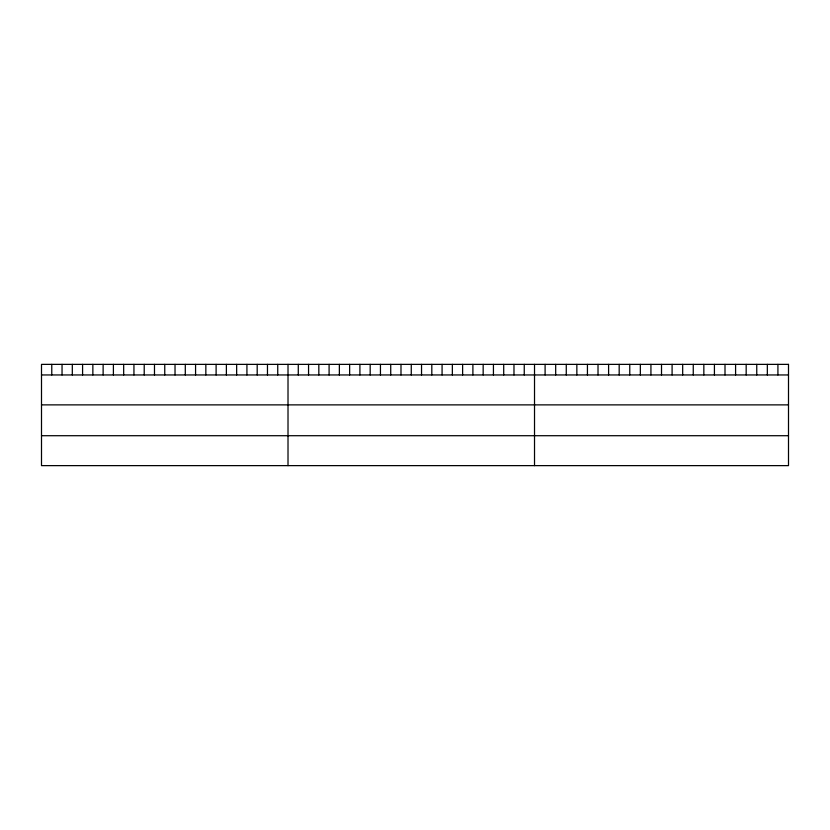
<?xml version="1.0" encoding="UTF-8"?>
<svg xmlns="http://www.w3.org/2000/svg" width="830" height="830" viewBox="0 0 830 830"><rect width="100%" height="100%" fill="white"/><g stroke="black" fill="none" stroke-linecap="round" stroke-linejoin="round"><path stroke-width="1.25" d="M41.5 374.952L788.5 374.952M41.5 404.874L788.5 404.874M41.5 435.709L788.5 435.709M777.918 364.37L777.918 374.952M767.335 364.37L767.335 374.952M756.753 364.37L756.753 374.952M746.17 364.37L746.17 374.952M735.588 364.37L735.588 374.952M725.005 364.37L725.005 374.952M714.423 364.37L714.423 374.952M703.84 364.37L703.84 374.952M693.258 364.37L693.258 374.952M682.675 364.37L682.675 374.952M672.092 364.37L672.092 374.952M661.51 364.37L661.51 374.952M650.928 364.37L650.928 374.952M640.345 364.37L640.345 374.952M629.763 364.37L629.763 374.952M619.18 364.37L619.18 374.952M608.598 364.37L608.598 374.952M598.015 364.37L598.015 374.952M587.433 364.37L587.433 374.952M576.85 364.37L576.85 374.952M566.268 364.37L566.268 374.952M555.685 364.37L555.685 374.952M545.103 364.37L545.103 374.952M534.52 364.37L534.52 465.63M524.249 364.37L524.249 374.952M513.977 364.37L513.977 374.952M503.706 364.37L503.706 374.952M493.435 364.37L493.435 374.952M483.164 364.37L483.164 374.952M472.893 364.37L472.893 374.952M462.621 364.37L462.621 374.952M452.35 364.37L452.35 374.952M442.079 364.37L442.079 374.952M431.808 364.37L431.808 374.952M421.536 364.37L421.536 374.952M411.265 364.37L411.265 374.952M400.994 364.37L400.994 374.952M390.723 364.37L390.723 374.952M380.451 364.37L380.451 374.952M370.18 364.37L370.18 374.952M359.909 364.37L359.909 374.952M349.638 364.37L349.638 374.952M339.366 364.37L339.366 374.952M329.095 364.37L329.095 374.952M318.824 364.37L318.824 374.952M308.553 364.37L308.553 374.952M298.281 364.37L298.281 374.952M288.01 364.37L288.01 465.63M277.739 364.37L277.739 374.952M267.468 364.37L267.468 374.952M257.196 364.37L257.196 374.952M246.925 364.37L246.925 374.952M236.654 364.37L236.654 374.952M226.383 364.37L226.383 374.952M216.111 364.37L216.111 374.952M205.84 364.37L205.84 374.952M195.569 364.37L195.569 374.952M185.298 364.37L185.298 374.952M175.026 364.37L175.026 374.952M164.755 364.37L164.755 374.952M154.484 364.37L154.484 374.952M144.213 364.37L144.213 374.952M133.941 364.37L133.941 374.952M123.67 364.37L123.67 374.952M113.399 364.37L113.399 374.952M103.128 364.37L103.128 374.952M92.856 364.37L92.856 374.952M82.585 364.37L82.585 374.952M72.314 364.37L72.314 374.952M62.043 364.37L62.043 374.952M51.771 364.37L51.771 374.952M788.5 364.37L41.5 364.37L41.5 465.63L788.5 465.63L788.5 364.37"/></g></svg>
